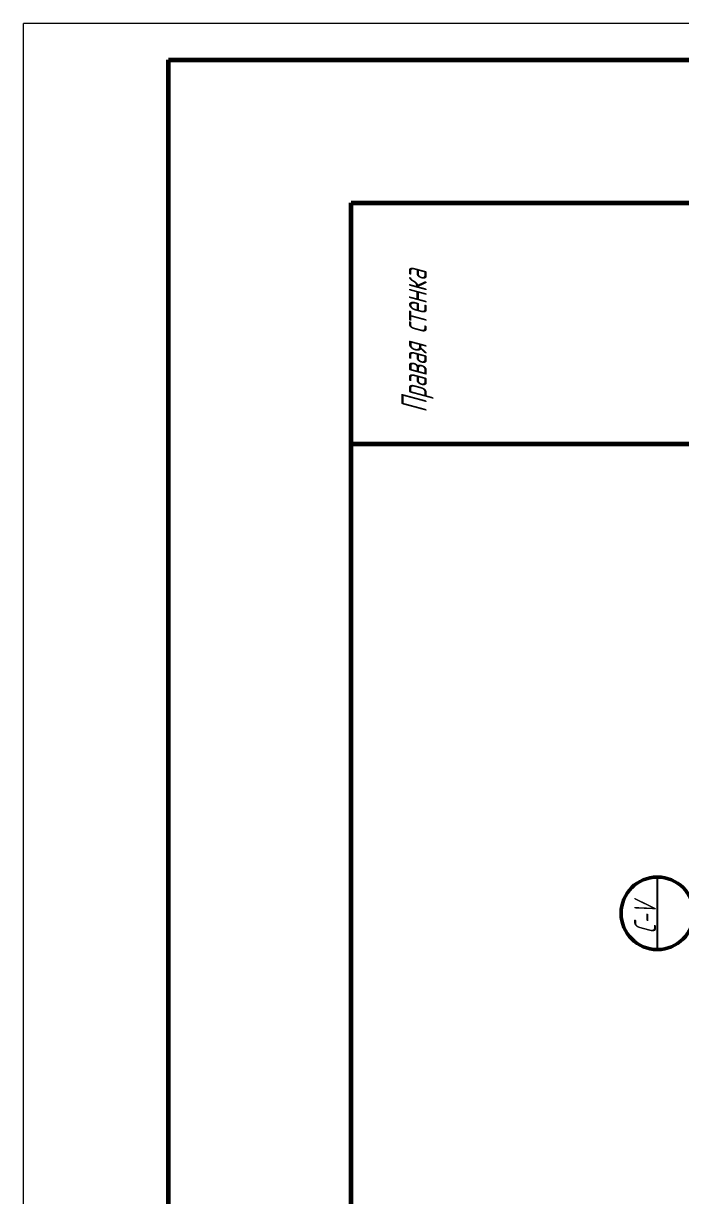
# Model space of a CAD drawing. Header units: millimetres. Extents: x -680 to 9204, y -4430 to 7779.
# Drawn here: x 3374.5 to 3465.2, y -104.7 to 56.9 of the extents above; entities that cross this region are included whole.
import ezdxf

# ---------------------------------------------------------------- set-up
doc = ezdxf.new("R2010")
doc.units = ezdxf.units.MM
doc.layers.get('Defpoints').update_dxf_attribs({"color": 33})
for name, color, linetype, lineweight in [('Датчики', 31, 'Continuous', 50), ('Толст.рамка', 7, 'Continuous', 60), ('Тонк.рамка', 10, 'Continuous', 20)]:
    doc.layers.add(name, color=color, linetype=linetype, lineweight=lineweight)
doc.layers.add('ТЕКСТ', color=2, linetype='Continuous')
doc.styles.add('Simplex', font='simplex.shx', dxfattribs={"width": 0.7, "oblique": 15})

msp = doc.modelspace()

# ---------------------------------------------------------------- linework, layer by layer
at = {"color": 5, "lineweight": 60}
for p, q in [((3419.757, 32.142), (4603.156, 32.142)), ((3419.757, -524.579), (3419.757, 32.142)), ((4603.156, -1.118), (3419.757, -1.118))]:
    msp.add_line(p, q, dxfattribs=at)
at = {"layer": 'Defpoints', "lineweight": -3}
msp.add_line((3461.982, -70.811), (3461.982, -60.811), dxfattribs=at)
at = {"layer": 'Датчики'}
msp.add_circle((3461.982, -65.811), 5, dxfattribs=at)
at = {"layer": 'Толст.рамка'}
for p, q in [((3394.549, 51.855), (4629.655, 51.855)), ((3394.549, -532.145), (3394.549, 51.855))]:
    msp.add_line(p, q, dxfattribs=at)
at = {"layer": 'Тонк.рамка'}
for p in [(4634.655, 56.855), (3374.549, -537.145)]:
    msp.add_line(p, (3374.549, 56.855), dxfattribs=at)

# ---------------------------------------------------------------- texts
at = {"layer": 'ТЕКСТ', "style": 'Simplex', "oblique": 15, "width": 0.6}
for s, height, p in [('Правая стенка', 3.5, (3430.176, 3.196)), ('C-V', 3, (3461.788, -68.663))]:
    msp.add_text(s, height=height, rotation=90, dxfattribs=at).set_placement(p)

doc.saveas('drawing.dxf')
